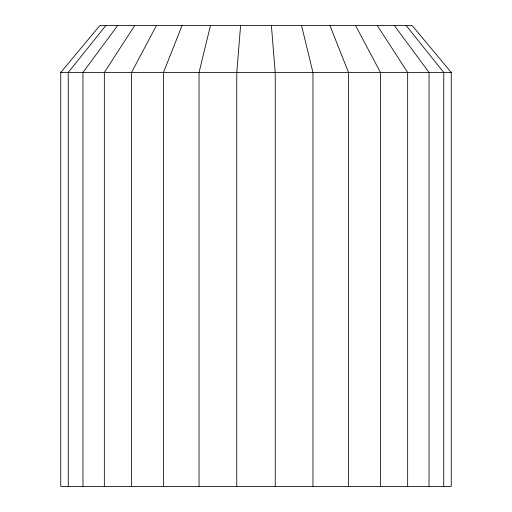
<?xml version="1.0" encoding="UTF-8"?>
<svg xmlns="http://www.w3.org/2000/svg" width="512" height="512" viewBox="0 0 512 512"><rect width="100%" height="100%" fill="white"/><g stroke="black" fill="none" stroke-linecap="round" stroke-linejoin="round"><path stroke-width="0.77" d="M240.614 25.6L236.768 72.461L236.768 486.4M210.438 25.6L199.046 72.461L199.046 486.4M182.01 25.6L163.514 72.461L163.514 486.4M156.429 25.6L131.533 72.461L131.533 486.4M134.669 25.6L104.339 72.461L104.339 486.4M117.574 25.6L82.97 72.461L82.97 486.4M105.798 25.6L68.25 72.461L68.25 486.4M60.749 72.461L99.795 25.6L412.205 25.6L451.251 72.461L451.251 486.4L60.749 486.4L60.749 72.461L451.251 72.461M406.202 25.6L443.75 72.461L443.75 486.4M394.426 25.6L429.03 72.461L429.03 486.4M377.331 25.6L407.661 72.461L407.661 486.4M355.571 25.6L380.467 72.461L380.467 486.4M329.99 25.6L348.486 72.461L348.486 486.4M301.562 25.6L312.954 72.461L312.954 486.4M271.386 25.6L275.232 72.461L275.232 486.4"/></g></svg>
